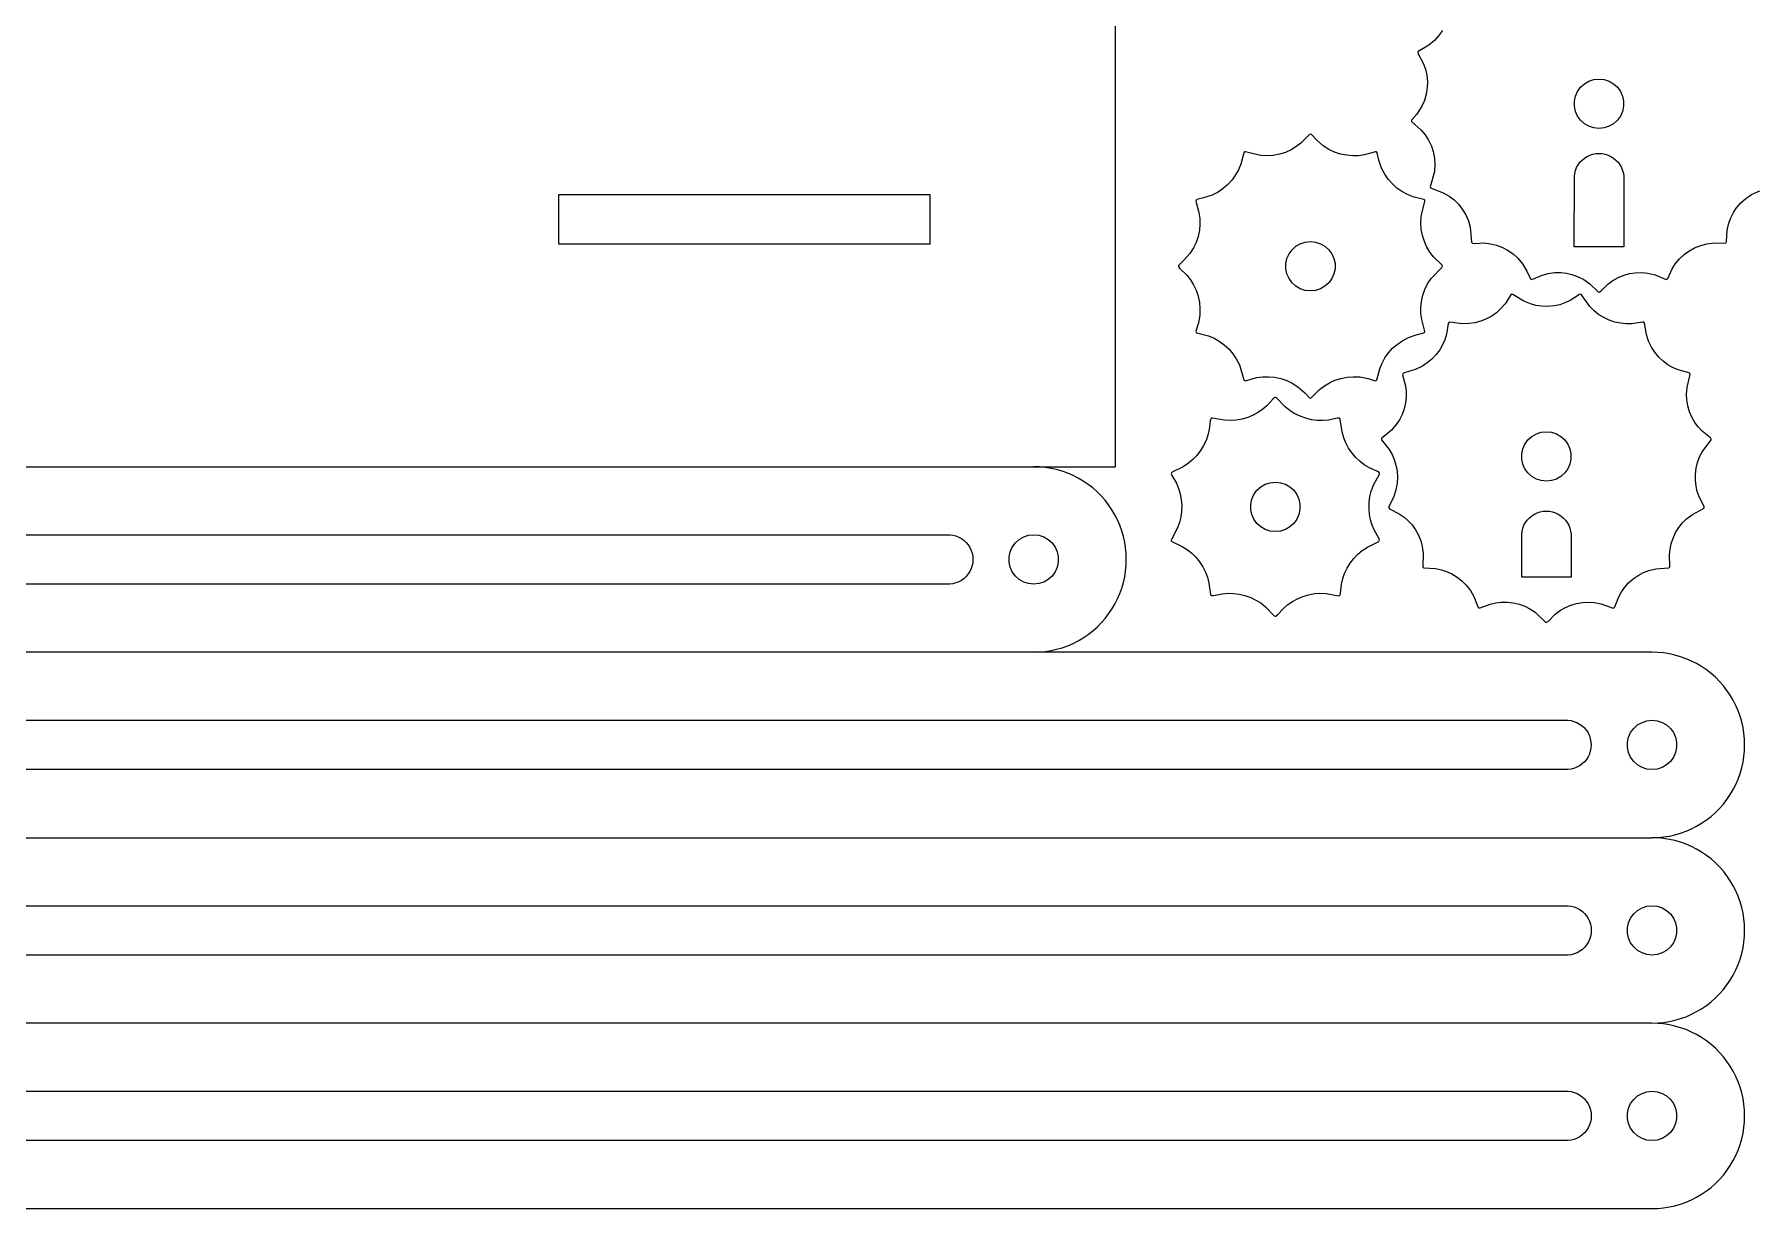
# Model space of a CAD drawing. Header units: centimetres. Extents: x 1 to 101, y 0 to 92.
# Drawn here: x 23.02 to 50.8, y 0.21 to 19.2 of the extents above; entities that cross this region are included whole.
import ezdxf

# ---------------------------------------------------------------- set-up
doc = ezdxf.new("R2010")
doc.units = ezdxf.units.CM
doc.layers.get('0').update_dxf_attribs({"lineweight": 25, "true_color": 0xffffff})
doc.layers.add('OpenJsCad', color=7, linetype='Continuous', lineweight=5, true_color=0xffffff)

msp = doc.modelspace()

# ---------------------------------------------------------------- linework, layer by layer
for p, q in [((40.508, 12.211), (40.508, 42.211)), ((45.735, 19.177), (45.667, 19.102)), ((45.797, 19.265), (45.735, 19.177)), ((45.406, 18.928), (45.398, 18.913)), ((45.398, 18.913), (45.402, 18.89)), ((45.402, 18.89), (45.487, 18.735)), ((45.575, 19.026), (45.406, 18.928)), ((45.667, 19.102), (45.575, 19.026)), ((45.487, 18.735), (45.522, 18.639)), ((45.522, 18.639), (45.543, 18.542)), ((45.55, 18.345), (45.533, 18.237)), ((45.543, 18.542), (45.553, 18.436)), ((45.553, 18.436), (45.55, 18.345)), ((45.504, 18.135), (45.457, 18.031)), ((45.533, 18.237), (45.504, 18.135)), ((45.297, 17.812), (45.296, 17.795)), ((45.296, 17.795), (45.451, 17.656)), ((45.298, 17.815), (45.297, 17.812)), ((45.376, 17.909), (45.298, 17.815)), ((45.457, 18.031), (45.376, 17.909)), ((43.649, 17.584), (43.508, 17.444)), ((43.663, 17.587), (43.649, 17.584)), ((43.678, 17.581), (43.663, 17.587)), ((43.764, 17.49), (43.678, 17.581)), ((45.451, 17.656), (45.518, 17.576)), ((45.518, 17.576), (45.572, 17.491)), ((42.583, 17.289), (42.535, 17.105)), ((42.594, 17.301), (42.583, 17.289)), ((42.609, 17.305), (42.594, 17.301)), ((42.855, 17.244), (42.609, 17.305)), ((42.963, 17.239), (42.855, 17.244)), ((43.061, 17.245), (42.963, 17.239)), ((43.16, 17.264), (43.061, 17.245)), ((43.258, 17.295), (43.16, 17.264)), ((43.348, 17.335), (43.258, 17.295)), ((43.428, 17.383), (43.348, 17.335)), ((43.508, 17.444), (43.428, 17.383)), ((43.869, 17.4), (43.764, 17.49)), ((43.961, 17.342), (43.869, 17.4)), ((44.051, 17.3), (43.961, 17.342)), ((44.147, 17.268), (44.051, 17.3)), ((44.247, 17.247), (44.147, 17.268)), ((44.345, 17.239), (44.247, 17.247)), ((44.437, 17.241), (44.345, 17.239)), ((44.535, 17.256), (44.437, 17.241)), ((44.714, 17.305), (44.535, 17.256)), ((44.729, 17.301), (44.714, 17.305)), ((44.739, 17.288), (44.729, 17.301)), ((44.768, 17.169), (44.739, 17.288)), ((45.572, 17.491), (45.618, 17.394)), ((45.618, 17.394), (45.647, 17.308)), ((45.647, 17.308), (45.668, 17.201)), ((48.094, 17.202), (48.136, 17.229)), ((48.136, 17.229), (48.182, 17.25)), ((48.182, 17.25), (48.229, 17.266)), ((48.229, 17.266), (48.279, 17.275)), ((48.279, 17.275), (48.329, 17.279)), ((48.329, 17.279), (48.379, 17.275)), ((48.379, 17.275), (48.428, 17.266)), ((48.428, 17.266), (48.476, 17.25)), ((48.476, 17.25), (48.522, 17.229)), ((48.522, 17.229), (48.564, 17.202)), ((42.497, 17.012), (42.452, 16.931)), ((42.535, 17.105), (42.497, 17.012)), ((44.812, 17.04), (44.768, 17.169)), ((44.863, 16.943), (44.812, 17.04)), ((44.919, 16.862), (44.863, 16.943)), ((45.668, 16.984), (45.599, 16.735)), ((45.668, 17.201), (45.675, 17.096)), ((45.675, 17.096), (45.668, 16.984)), ((47.93, 16.904), (47.936, 16.954)), ((47.936, 16.954), (47.948, 17.002)), ((47.948, 17.002), (47.967, 17.049)), ((47.967, 17.049), (47.991, 17.093)), ((47.991, 17.093), (48.021, 17.134)), ((48.021, 17.134), (48.055, 17.17)), ((48.055, 17.17), (48.094, 17.202)), ((48.564, 17.202), (48.603, 17.17)), ((48.603, 17.17), (48.637, 17.134)), ((48.637, 17.134), (48.667, 17.093)), ((48.667, 17.093), (48.691, 17.049)), ((48.691, 17.049), (48.709, 17.002)), ((48.709, 17.002), (48.722, 16.954)), ((48.722, 16.954), (48.728, 16.904)), ((42.249, 16.708), (42.168, 16.653)), ((42.326, 16.775), (42.249, 16.708)), ((42.394, 16.851), (42.326, 16.775)), ((42.452, 16.931), (42.394, 16.851)), ((44.986, 16.786), (44.919, 16.862)), ((45.061, 16.717), (44.986, 16.786)), ((45.142, 16.66), (45.061, 16.717)), ((45.599, 16.735), (45.604, 16.719)), ((45.604, 16.719), (45.81, 16.64)), ((47.928, 15.765), (47.93, 16.904)), ((48.728, 16.904), (48.728, 15.765)), ((50.797, 16.613), (50.931, 16.674)), ((31.508, 16.611), (37.508, 16.611)), ((31.508, 15.811), (31.508, 16.611)), ((37.508, 16.611), (37.508, 15.811)), ((41.813, 16.521), (41.809, 16.506)), ((41.809, 16.506), (41.859, 16.324)), ((41.825, 16.531), (41.813, 16.521)), ((41.931, 16.557), (41.825, 16.531)), ((42.071, 16.603), (41.931, 16.557)), ((42.168, 16.653), (42.071, 16.603)), ((45.223, 16.616), (45.142, 16.66)), ((45.315, 16.578), (45.223, 16.616)), ((45.498, 16.53), (45.315, 16.578)), ((45.452, 16.256), (45.512, 16.504)), ((45.509, 16.52), (45.498, 16.53)), ((45.512, 16.504), (45.509, 16.52)), ((45.81, 16.64), (45.903, 16.587)), ((45.903, 16.587), (45.984, 16.525)), ((45.984, 16.525), (46.06, 16.45)), ((46.06, 16.45), (46.117, 16.378)), ((50.502, 16.32), (50.553, 16.396)), ((50.553, 16.396), (50.624, 16.479)), ((50.624, 16.479), (50.702, 16.549)), ((50.702, 16.549), (50.797, 16.613)), ((41.859, 16.324), (41.873, 16.226)), ((41.875, 16.134), (41.866, 16.035)), ((41.873, 16.226), (41.875, 16.134)), ((45.447, 16.148), (45.452, 16.256)), ((45.454, 16.05), (45.447, 16.148)), ((46.117, 16.378), (46.173, 16.285)), ((46.173, 16.285), (46.216, 16.19)), ((46.216, 16.19), (46.247, 16.084)), ((50.401, 16.031), (50.422, 16.131)), ((50.422, 16.131), (50.455, 16.225)), ((50.455, 16.225), (50.502, 16.32)), ((41.813, 15.839), (41.771, 15.75)), ((41.845, 15.936), (41.813, 15.839)), ((41.866, 16.035), (41.845, 15.936)), ((45.473, 15.95), (45.454, 16.05)), ((45.504, 15.853), (45.473, 15.95)), ((45.545, 15.763), (45.504, 15.853)), ((46.247, 16.084), (46.269, 15.84)), ((46.269, 15.84), (46.28, 15.827)), ((50.368, 15.824), (50.383, 15.832)), ((50.383, 15.832), (50.391, 15.854)), ((50.391, 15.854), (50.401, 16.031)), ((37.508, 15.811), (31.508, 15.811)), ((41.622, 15.555), (41.533, 15.47)), ((41.712, 15.658), (41.622, 15.555)), ((41.771, 15.75), (41.712, 15.658)), ((45.593, 15.683), (45.545, 15.763)), ((45.653, 15.604), (45.593, 15.683)), ((45.79, 15.469), (45.653, 15.604)), ((46.28, 15.827), (46.322, 15.823)), ((46.322, 15.823), (46.472, 15.829)), ((46.472, 15.829), (46.574, 15.818)), ((46.574, 15.818), (46.669, 15.795)), ((46.669, 15.795), (46.768, 15.757)), ((46.768, 15.757), (46.849, 15.715)), ((46.849, 15.715), (46.939, 15.652)), ((46.939, 15.652), (47.017, 15.581)), ((47.017, 15.581), (47.091, 15.493)), ((48.728, 15.765), (47.928, 15.765)), ((49.568, 15.495), (49.63, 15.571)), ((49.63, 15.571), (49.707, 15.643)), ((49.707, 15.643), (49.78, 15.697)), ((49.78, 15.697), (49.875, 15.751)), ((49.875, 15.751), (49.974, 15.791)), ((49.974, 15.791), (50.071, 15.816)), ((50.071, 15.816), (50.2, 15.83)), ((50.2, 15.83), (50.368, 15.824)), ((41.529, 15.462), (41.527, 15.447)), ((41.527, 15.447), (41.544, 15.423)), ((41.533, 15.47), (41.529, 15.462)), ((41.544, 15.423), (41.662, 15.31)), ((41.662, 15.31), (41.723, 15.233)), ((45.616, 15.257), (45.791, 15.439)), ((45.795, 15.454), (45.79, 15.469)), ((45.791, 15.439), (45.795, 15.454)), ((47.091, 15.493), (47.161, 15.375)), ((47.161, 15.375), (47.218, 15.248)), ((47.267, 15.248), (47.41, 15.31)), ((47.41, 15.31), (47.508, 15.337)), ((47.508, 15.337), (47.606, 15.35)), ((47.606, 15.35), (47.711, 15.351)), ((47.711, 15.351), (47.802, 15.34)), ((47.802, 15.34), (47.891, 15.32)), ((47.891, 15.32), (47.992, 15.284)), ((47.992, 15.284), (48.081, 15.238)), ((48.637, 15.271), (48.735, 15.311)), ((48.735, 15.311), (48.822, 15.334)), ((48.822, 15.334), (48.913, 15.348)), ((48.913, 15.348), (49.02, 15.352)), ((49.02, 15.352), (49.12, 15.342)), ((49.12, 15.342), (49.236, 15.314)), ((49.236, 15.314), (49.415, 15.24)), ((49.449, 15.265), (49.514, 15.41)), ((49.514, 15.41), (49.568, 15.495)), ((41.723, 15.233), (41.771, 15.154)), ((41.771, 15.154), (41.813, 15.065)), ((41.813, 15.065), (41.846, 14.969)), ((45.48, 14.983), (45.514, 15.079)), ((45.514, 15.079), (45.557, 15.166)), ((45.557, 15.166), (45.616, 15.257)), ((46.92, 14.999), (46.904, 14.989)), ((46.935, 14.998), (46.92, 14.999)), ((47.112, 14.888), (46.935, 14.998)), ((47.218, 15.248), (47.232, 15.24)), ((47.232, 15.24), (47.267, 15.248)), ((48.033, 15), (48.013, 14.995)), ((48.046, 14.993), (48.033, 15)), ((48.081, 15.238), (48.178, 15.17)), ((48.178, 15.17), (48.316, 15.039)), ((48.316, 15.039), (48.332, 15.035)), ((48.332, 15.035), (48.357, 15.05)), ((48.357, 15.05), (48.47, 15.163)), ((48.47, 15.163), (48.551, 15.223)), ((48.551, 15.223), (48.637, 15.271)), ((49.415, 15.24), (49.432, 15.242)), ((49.432, 15.242), (49.449, 15.265)), ((41.846, 14.969), (41.866, 14.869)), ((41.866, 14.869), (41.875, 14.771)), ((41.875, 14.771), (41.871, 14.661)), ((45.447, 14.785), (45.458, 14.883)), ((45.448, 14.691), (45.447, 14.785)), ((45.458, 14.883), (45.48, 14.983)), ((46.738, 14.762), (46.671, 14.702)), ((46.81, 14.845), (46.738, 14.762)), ((46.904, 14.989), (46.81, 14.845)), ((47.219, 14.844), (47.112, 14.888)), ((47.308, 14.82), (47.219, 14.844)), ((47.404, 14.806), (47.308, 14.82)), ((47.503, 14.803), (47.404, 14.806)), ((47.601, 14.812), (47.503, 14.803)), ((47.693, 14.831), (47.601, 14.812)), ((47.778, 14.859), (47.693, 14.831)), ((47.863, 14.899), (47.778, 14.859)), ((48.013, 14.995), (47.863, 14.899)), ((48.179, 14.803), (48.046, 14.993)), ((48.25, 14.731), (48.179, 14.803)), ((48.322, 14.674), (48.25, 14.731)), ((41.849, 14.538), (41.81, 14.405)), ((41.871, 14.661), (41.849, 14.538)), ((45.461, 14.591), (45.448, 14.691)), ((45.512, 14.399), (45.461, 14.591)), ((45.89, 14.528), (45.862, 14.355)), ((45.901, 14.545), (45.89, 14.528)), ((45.914, 14.55), (45.901, 14.545)), ((46.117, 14.522), (45.914, 14.55)), ((46.231, 14.525), (46.117, 14.522)), ((46.322, 14.538), (46.231, 14.525)), ((46.415, 14.563), (46.322, 14.538)), ((46.507, 14.6), (46.415, 14.563)), ((46.594, 14.647), (46.507, 14.6)), ((46.671, 14.702), (46.594, 14.647)), ((48.405, 14.622), (48.322, 14.674)), ((48.494, 14.58), (48.405, 14.622)), ((48.587, 14.549), (48.494, 14.58)), ((48.68, 14.53), (48.587, 14.549)), ((48.767, 14.522), (48.68, 14.53)), ((48.861, 14.524), (48.767, 14.522)), ((49.034, 14.551), (48.861, 14.524)), ((49.053, 14.546), (49.034, 14.551)), ((49.062, 14.534), (49.053, 14.546)), ((49.095, 14.347), (49.062, 14.534)), ((41.81, 14.405), (41.811, 14.388)), ((41.811, 14.388), (41.821, 14.377)), ((41.821, 14.377), (42.012, 14.326)), ((42.012, 14.326), (42.105, 14.288)), ((42.105, 14.288), (42.186, 14.242)), ((42.186, 14.242), (42.266, 14.184)), ((42.266, 14.184), (42.341, 14.115)), ((44.991, 14.126), (45.067, 14.193)), ((45.067, 14.193), (45.148, 14.249)), ((45.148, 14.249), (45.245, 14.3)), ((45.245, 14.3), (45.374, 14.345)), ((45.374, 14.345), (45.495, 14.374)), ((45.495, 14.374), (45.508, 14.384)), ((45.508, 14.384), (45.512, 14.399)), ((45.8, 14.184), (45.753, 14.102)), ((45.835, 14.265), (45.8, 14.184)), ((45.862, 14.355), (45.835, 14.265)), ((49.129, 14.24), (49.095, 14.347)), ((49.177, 14.142), (49.129, 14.24)), ((42.341, 14.115), (42.408, 14.038)), ((42.408, 14.038), (42.463, 13.957)), ((42.463, 13.957), (42.512, 13.861)), ((44.785, 13.796), (44.822, 13.888)), ((44.822, 13.888), (44.866, 13.969)), ((44.866, 13.969), (44.923, 14.05)), ((44.923, 14.05), (44.991, 14.126)), ((45.552, 13.889), (45.475, 13.838)), ((45.627, 13.951), (45.552, 13.889)), ((45.695, 14.023), (45.627, 13.951)), ((45.753, 14.102), (45.695, 14.023)), ((49.23, 14.061), (49.177, 14.142)), ((49.294, 13.985), (49.23, 14.061)), ((49.366, 13.918), (49.294, 13.985)), ((49.442, 13.861), (49.366, 13.918)), ((42.512, 13.861), (42.583, 13.616)), ((42.583, 13.616), (42.594, 13.605)), ((42.609, 13.602), (42.792, 13.652)), ((42.792, 13.652), (42.891, 13.665)), ((42.891, 13.665), (42.984, 13.667)), ((42.984, 13.667), (43.082, 13.658)), ((43.082, 13.658), (43.182, 13.636)), ((43.182, 13.636), (43.278, 13.603)), ((44.058, 13.609), (44.154, 13.64)), ((44.154, 13.64), (44.254, 13.66)), ((44.254, 13.66), (44.352, 13.667)), ((44.352, 13.667), (44.461, 13.662)), ((44.461, 13.662), (44.594, 13.636)), ((44.594, 13.636), (44.711, 13.602)), ((44.727, 13.604), (44.738, 13.615)), ((44.738, 13.615), (44.785, 13.796)), ((45.154, 13.715), (45.153, 13.695)), ((45.153, 13.695), (45.198, 13.521)), ((45.164, 13.726), (45.154, 13.715)), ((45.37, 13.787), (45.164, 13.726)), ((45.475, 13.838), (45.37, 13.787)), ((49.519, 13.816), (49.442, 13.861)), ((49.606, 13.779), (49.519, 13.816)), ((49.789, 13.727), (49.606, 13.779)), ((49.753, 13.499), (49.803, 13.702)), ((49.8, 13.717), (49.789, 13.727)), ((49.803, 13.702), (49.8, 13.717)), ((42.594, 13.605), (42.609, 13.602)), ((43.278, 13.603), (43.367, 13.561)), ((43.367, 13.561), (43.458, 13.502)), ((43.458, 13.502), (43.569, 13.404)), ((43.569, 13.404), (43.645, 13.324)), ((43.676, 13.324), (43.809, 13.459)), ((43.809, 13.459), (43.888, 13.52)), ((43.888, 13.52), (43.968, 13.568)), ((43.968, 13.568), (44.058, 13.609)), ((44.711, 13.602), (44.727, 13.604)), ((45.198, 13.521), (45.209, 13.427)), ((45.21, 13.338), (45.199, 13.244)), ((45.209, 13.427), (45.21, 13.338)), ((49.744, 13.383), (49.753, 13.499)), ((49.749, 13.291), (49.744, 13.383)), ((42.82, 13.091), (42.738, 13.046)), ((42.891, 13.14), (42.82, 13.091)), ((42.964, 13.202), (42.891, 13.14)), ((43.061, 13.309), (42.964, 13.202)), ((43.086, 13.329), (43.061, 13.309)), ((43.099, 13.33), (43.086, 13.329)), ((43.112, 13.323), (43.099, 13.33)), ((43.252, 13.178), (43.112, 13.323)), ((43.332, 13.115), (43.252, 13.178)), ((43.408, 13.067), (43.332, 13.115)), ((43.494, 13.026), (43.408, 13.067)), ((43.645, 13.324), (43.661, 13.319)), ((43.661, 13.319), (43.676, 13.324)), ((45.144, 13.055), (45.1, 12.969)), ((45.177, 13.148), (45.144, 13.055)), ((45.199, 13.244), (45.177, 13.148)), ((49.766, 13.195), (49.749, 13.291)), ((49.794, 13.1), (49.766, 13.195)), ((49.832, 13.01), (49.794, 13.1)), ((42.024, 12.812), (42.002, 12.719)), ((42.04, 12.955), (42.024, 12.812)), ((42.048, 12.986), (42.04, 12.955)), ((42.058, 12.995), (42.048, 12.986)), ((42.073, 12.997), (42.058, 12.995)), ((42.271, 12.962), (42.073, 12.997)), ((42.373, 12.958), (42.271, 12.962)), ((42.463, 12.964), (42.373, 12.958)), ((42.556, 12.981), (42.463, 12.964)), ((42.649, 13.009), (42.556, 12.981)), ((42.738, 13.046), (42.649, 13.009)), ((43.585, 12.994), (43.494, 13.026)), ((43.679, 12.971), (43.585, 12.994)), ((43.771, 12.96), (43.679, 12.971)), ((43.858, 12.958), (43.771, 12.96)), ((43.953, 12.966), (43.858, 12.958)), ((44.094, 12.994), (43.953, 12.966)), ((44.126, 12.996), (44.094, 12.994)), ((44.138, 12.99), (44.126, 12.996)), ((44.144, 12.976), (44.138, 12.99)), ((44.172, 12.776), (44.144, 12.976)), ((44.2, 12.679), (44.172, 12.776)), ((44.975, 12.804), (44.817, 12.67)), ((45.05, 12.892), (44.975, 12.804)), ((45.1, 12.969), (45.05, 12.892)), ((49.88, 12.928), (49.832, 13.01)), ((49.932, 12.857), (49.88, 12.928)), ((49.996, 12.788), (49.932, 12.857)), ((50.134, 12.676), (49.996, 12.788)), ((41.934, 12.553), (41.883, 12.471)), ((41.973, 12.637), (41.934, 12.553)), ((42.002, 12.719), (41.973, 12.637)), ((44.234, 12.595), (44.2, 12.679)), ((44.279, 12.512), (44.234, 12.595)), ((44.334, 12.431), (44.279, 12.512)), ((44.817, 12.67), (44.811, 12.66)), ((44.811, 12.66), (44.812, 12.646)), ((44.812, 12.646), (44.933, 12.491)), ((50.002, 12.458), (50.142, 12.644)), ((50.144, 12.658), (50.134, 12.676)), ((50.142, 12.644), (50.144, 12.658)), ((41.69, 12.267), (41.605, 12.21)), ((41.758, 12.325), (41.69, 12.267)), ((41.824, 12.394), (41.758, 12.325)), ((41.883, 12.471), (41.824, 12.394)), ((44.397, 12.358), (44.334, 12.431)), ((44.464, 12.295), (44.397, 12.358)), ((44.533, 12.242), (44.464, 12.295)), ((44.615, 12.193), (44.533, 12.242)), ((44.933, 12.491), (44.981, 12.408)), ((44.981, 12.408), (45.017, 12.327)), ((45.017, 12.327), (45.045, 12.236)), ((45.045, 12.236), (45.063, 12.139)), ((49.9, 12.187), (49.923, 12.281)), ((49.923, 12.281), (49.955, 12.368)), ((49.955, 12.368), (50.002, 12.458)), ((0.508, 12.211), (40.508, 12.211)), ((39.279, 12.208), (39.184, 12.211)), ((39.372, 12.199), (39.279, 12.208)), ((39.466, 12.184), (39.372, 12.199)), ((39.557, 12.164), (39.466, 12.184)), ((39.648, 12.138), (39.557, 12.164)), ((39.737, 12.106), (39.648, 12.138)), ((39.823, 12.068), (39.737, 12.106)), ((39.907, 12.026), (39.823, 12.068)), ((39.988, 11.978), (39.907, 12.026)), ((40.066, 11.925), (39.988, 11.978)), ((41.413, 12.112), (41.41, 12.099)), ((41.41, 12.099), (41.422, 12.069)), ((41.424, 12.122), (41.413, 12.112)), ((41.422, 12.069), (41.493, 11.944)), ((41.605, 12.21), (41.424, 12.122)), ((41.493, 11.944), (41.53, 11.856)), ((44.746, 12.133), (44.615, 12.193)), ((44.681, 11.911), (44.776, 12.089)), ((44.773, 12.115), (44.746, 12.133)), ((44.778, 12.103), (44.773, 12.115)), ((44.776, 12.089), (44.778, 12.103)), ((45.064, 11.944), (45.045, 11.837)), ((45.063, 12.139), (45.069, 12.04)), ((45.069, 12.04), (45.064, 11.944)), ((49.887, 11.991), (49.888, 12.089)), ((49.898, 11.897), (49.887, 11.991)), ((49.888, 12.089), (49.9, 12.187)), ((40.141, 11.867), (40.066, 11.925)), ((40.211, 11.805), (40.141, 11.867)), ((40.278, 11.738), (40.211, 11.805)), ((40.34, 11.667), (40.278, 11.738)), ((40.398, 11.593), (40.34, 11.667)), ((41.53, 11.856), (41.555, 11.773)), ((41.555, 11.773), (41.572, 11.681)), ((41.572, 11.681), (41.58, 11.585)), ((44.611, 11.634), (44.624, 11.728)), ((44.624, 11.728), (44.646, 11.815)), ((44.646, 11.815), (44.681, 11.911)), ((45.01, 11.73), (44.927, 11.561)), ((45.045, 11.837), (45.01, 11.73)), ((49.917, 11.811), (49.898, 11.897)), ((49.948, 11.723), (49.917, 11.811)), ((50.027, 11.568), (49.948, 11.723)), ((40.451, 11.515), (40.398, 11.593)), ((40.499, 11.434), (40.451, 11.515)), ((40.542, 11.35), (40.499, 11.434)), ((41.564, 11.394), (41.543, 11.306)), ((41.577, 11.488), (41.564, 11.394)), ((41.58, 11.585), (41.577, 11.488)), ((44.609, 11.537), (44.611, 11.634)), ((44.616, 11.44), (44.609, 11.537)), ((44.634, 11.349), (44.616, 11.44)), ((44.927, 11.561), (44.928, 11.547)), ((44.928, 11.547), (44.941, 11.532)), ((44.941, 11.532), (45.098, 11.451)), ((45.098, 11.451), (45.175, 11.397)), ((45.175, 11.397), (45.241, 11.338)), ((47.203, 11.384), (47.242, 11.416)), ((47.242, 11.416), (47.284, 11.443)), ((47.284, 11.443), (47.33, 11.465)), ((47.33, 11.465), (47.378, 11.48)), ((47.378, 11.48), (47.427, 11.49)), ((47.427, 11.49), (47.477, 11.493)), ((47.477, 11.493), (47.527, 11.49)), ((47.527, 11.49), (47.577, 11.48)), ((47.577, 11.48), (47.624, 11.465)), ((47.624, 11.465), (47.67, 11.443)), ((47.67, 11.443), (47.712, 11.416)), ((47.712, 11.416), (47.751, 11.384)), ((49.746, 11.369), (49.838, 11.439)), ((49.838, 11.439), (50.019, 11.536)), ((50.019, 11.536), (50.028, 11.548)), ((50.028, 11.548), (50.027, 11.568)), ((2.159, 11.11), (37.829, 11.11)), ((37.829, 11.11), (37.879, 11.104)), ((40.579, 11.263), (40.542, 11.35)), ((40.611, 11.175), (40.579, 11.263)), ((40.637, 11.084), (40.611, 11.175)), ((41.508, 11.211), (41.413, 11.033)), ((41.543, 11.306), (41.508, 11.211)), ((44.659, 11.266), (44.634, 11.349)), ((44.696, 11.178), (44.659, 11.266)), ((44.767, 11.053), (44.696, 11.178)), ((45.241, 11.338), (45.305, 11.268)), ((45.305, 11.268), (45.362, 11.188)), ((45.362, 11.188), (45.409, 11.101)), ((47.078, 11.118), (47.084, 11.168)), ((47.078, 10.426), (47.078, 11.118)), ((47.084, 11.168), (47.097, 11.216)), ((47.097, 11.216), (47.115, 11.263)), ((47.115, 11.263), (47.139, 11.307)), ((47.139, 11.307), (47.169, 11.348)), ((47.169, 11.348), (47.203, 11.384)), ((47.751, 11.384), (47.785, 11.348)), ((47.785, 11.348), (47.815, 11.307)), ((47.815, 11.307), (47.839, 11.263)), ((47.839, 11.263), (47.857, 11.216)), ((47.857, 11.216), (47.87, 11.168)), ((47.87, 11.168), (47.876, 11.118)), ((47.876, 11.118), (47.878, 10.426)), ((49.526, 11.055), (49.568, 11.144)), ((49.568, 11.144), (49.62, 11.228)), ((49.62, 11.228), (49.681, 11.304)), ((49.681, 11.304), (49.746, 11.369)), ((37.879, 11.104), (37.927, 11.091)), ((37.927, 11.091), (37.974, 11.073)), ((37.974, 11.073), (38.018, 11.049)), ((38.018, 11.049), (38.059, 11.019)), ((38.059, 11.019), (38.095, 10.985)), ((38.095, 10.985), (38.127, 10.946)), ((38.127, 10.946), (38.154, 10.904)), ((38.154, 10.904), (38.175, 10.858)), ((38.175, 10.858), (38.191, 10.811)), ((40.658, 10.992), (40.637, 11.084)), ((40.673, 10.899), (40.658, 10.992)), ((40.681, 10.805), (40.673, 10.899)), ((41.413, 11.033), (41.411, 11.028)), ((41.411, 11.028), (41.411, 11.014)), ((41.411, 11.014), (41.419, 11.003)), ((41.419, 11.003), (41.589, 10.921)), ((41.589, 10.921), (41.672, 10.868)), ((41.672, 10.868), (41.741, 10.812)), ((44.43, 10.797), (44.499, 10.855)), ((44.499, 10.855), (44.583, 10.912)), ((44.583, 10.912), (44.765, 10.999)), ((44.765, 10.999), (44.775, 11.01)), ((44.778, 11.023), (44.767, 11.053)), ((44.775, 11.01), (44.778, 11.023)), ((45.409, 11.101), (45.445, 11.011)), ((45.445, 11.011), (45.469, 10.922)), ((45.469, 10.922), (45.485, 10.807)), ((49.469, 10.784), (49.478, 10.878)), ((49.478, 10.878), (49.496, 10.965)), ((49.496, 10.965), (49.526, 11.055)), ((38.175, 10.564), (38.154, 10.518)), ((38.191, 10.612), (38.175, 10.564)), ((38.191, 10.811), (38.2, 10.761)), ((38.2, 10.661), (38.191, 10.612)), ((38.2, 10.761), (38.204, 10.711)), ((38.204, 10.711), (38.2, 10.661)), ((40.673, 10.523), (40.681, 10.617)), ((40.684, 10.711), (40.681, 10.805)), ((40.681, 10.617), (40.684, 10.711)), ((41.741, 10.812), (41.808, 10.746)), ((41.808, 10.746), (41.869, 10.671)), ((41.869, 10.671), (41.922, 10.59)), ((41.922, 10.59), (41.964, 10.506)), ((44.215, 10.485), (44.255, 10.569)), ((44.255, 10.569), (44.305, 10.651)), ((44.305, 10.651), (44.364, 10.728)), ((44.364, 10.728), (44.43, 10.797)), ((45.485, 10.807), (45.478, 10.597)), ((45.478, 10.597), (45.484, 10.583)), ((45.484, 10.583), (45.497, 10.575)), ((45.497, 10.575), (45.685, 10.562)), ((45.685, 10.562), (45.779, 10.544)), ((49.134, 10.531), (49.247, 10.559)), ((49.247, 10.559), (49.456, 10.574)), ((49.456, 10.574), (49.47, 10.581)), ((49.476, 10.595), (49.469, 10.784)), ((49.47, 10.581), (49.476, 10.595)), ((37.829, 10.312), (2.159, 10.312)), ((37.879, 10.318), (37.829, 10.312)), ((37.927, 10.331), (37.879, 10.318)), ((37.974, 10.349), (37.927, 10.331)), ((38.018, 10.373), (37.974, 10.349)), ((38.059, 10.403), (38.018, 10.373)), ((38.095, 10.437), (38.059, 10.403)), ((38.127, 10.476), (38.095, 10.437)), ((38.154, 10.518), (38.127, 10.476)), ((40.611, 10.248), (40.637, 10.338)), ((40.637, 10.338), (40.658, 10.43)), ((40.658, 10.43), (40.673, 10.523)), ((41.964, 10.506), (41.996, 10.423)), ((41.996, 10.423), (42.02, 10.327)), ((42.02, 10.327), (42.044, 10.146)), ((44.149, 10.167), (44.165, 10.31)), ((44.165, 10.31), (44.187, 10.403)), ((44.187, 10.403), (44.215, 10.485)), ((45.779, 10.544), (45.863, 10.516)), ((45.863, 10.516), (45.95, 10.477)), ((45.95, 10.477), (46.034, 10.426)), ((46.034, 10.426), (46.112, 10.365)), ((46.112, 10.365), (46.181, 10.297)), ((46.181, 10.297), (46.248, 10.211)), ((47.878, 10.426), (47.078, 10.426)), ((48.744, 10.261), (48.807, 10.331)), ((48.807, 10.331), (48.881, 10.396)), ((48.881, 10.396), (48.962, 10.452)), ((48.962, 10.452), (49.048, 10.498)), ((49.048, 10.498), (49.134, 10.531)), ((40.499, 9.988), (40.542, 10.072)), ((40.542, 10.072), (40.579, 10.159)), ((40.579, 10.159), (40.611, 10.248)), ((42.044, 10.146), (42.051, 10.132)), ((42.051, 10.132), (42.062, 10.126)), ((42.062, 10.126), (42.094, 10.127)), ((42.094, 10.127), (42.235, 10.156)), ((42.235, 10.156), (42.33, 10.164)), ((42.33, 10.164), (42.417, 10.162)), ((42.417, 10.162), (42.509, 10.15)), ((42.509, 10.15), (42.603, 10.128)), ((42.603, 10.128), (42.695, 10.096)), ((42.695, 10.096), (42.78, 10.054)), ((42.78, 10.054), (42.857, 10.007)), ((42.857, 10.007), (42.937, 9.944)), ((43.297, 9.982), (43.369, 10.031)), ((43.369, 10.031), (43.45, 10.076)), ((43.45, 10.076), (43.539, 10.113)), ((43.539, 10.113), (43.632, 10.141)), ((43.632, 10.141), (43.726, 10.158)), ((43.726, 10.158), (43.816, 10.164)), ((43.816, 10.164), (43.917, 10.16)), ((43.917, 10.16), (44.116, 10.125)), ((44.116, 10.125), (44.131, 10.127)), ((44.131, 10.127), (44.14, 10.136)), ((44.14, 10.136), (44.149, 10.167)), ((46.248, 10.211), (46.305, 10.114)), ((46.305, 10.114), (46.376, 9.936)), ((46.569, 9.988), (46.66, 10.009)), ((46.66, 10.009), (46.748, 10.02)), ((46.748, 10.02), (46.842, 10.02)), ((46.842, 10.02), (46.939, 10.01)), ((46.939, 10.01), (47.036, 9.987)), ((47.872, 9.972), (47.966, 10)), ((47.966, 10), (48.064, 10.016)), ((48.064, 10.016), (48.16, 10.021)), ((48.16, 10.021), (48.251, 10.016)), ((48.251, 10.016), (48.364, 9.994)), ((48.583, 9.942), (48.647, 10.107)), ((48.647, 10.107), (48.692, 10.189)), ((48.692, 10.189), (48.744, 10.261)), ((40.278, 9.684), (40.34, 9.755)), ((40.34, 9.755), (40.398, 9.829)), ((40.398, 9.829), (40.451, 9.907)), ((40.451, 9.907), (40.499, 9.988)), ((42.937, 9.944), (43.076, 9.799)), ((43.076, 9.799), (43.09, 9.792)), ((43.09, 9.792), (43.103, 9.793)), ((43.103, 9.793), (43.128, 9.813)), ((43.128, 9.813), (43.225, 9.919)), ((43.225, 9.919), (43.297, 9.982)), ((46.376, 9.936), (46.387, 9.926)), ((46.387, 9.926), (46.407, 9.926)), ((46.407, 9.926), (46.569, 9.988)), ((47.036, 9.987), (47.127, 9.954)), ((47.127, 9.954), (47.21, 9.913)), ((47.21, 9.913), (47.295, 9.858)), ((47.295, 9.858), (47.465, 9.698)), ((47.504, 9.709), (47.618, 9.824)), ((47.618, 9.824), (47.707, 9.89)), ((47.707, 9.89), (47.784, 9.934)), ((47.784, 9.934), (47.872, 9.972)), ((48.364, 9.994), (48.555, 9.925)), ((48.555, 9.925), (48.569, 9.927)), ((48.569, 9.927), (48.583, 9.942)), ((39.907, 9.397), (39.988, 9.445)), ((39.988, 9.445), (40.066, 9.498)), ((40.066, 9.498), (40.141, 9.555)), ((40.141, 9.555), (40.211, 9.618)), ((40.211, 9.618), (40.278, 9.684)), ((47.465, 9.698), (47.481, 9.695)), ((47.481, 9.695), (47.504, 9.709)), ((49.184, 9.211), (2.184, 9.211)), ((39.184, 9.211), (39.279, 9.214)), ((39.279, 9.214), (39.372, 9.223)), ((39.372, 9.223), (39.466, 9.238)), ((39.466, 9.238), (39.557, 9.258)), ((39.557, 9.258), (39.648, 9.284)), ((39.648, 9.284), (39.737, 9.316)), ((39.737, 9.316), (39.823, 9.354)), ((39.823, 9.354), (39.907, 9.397)), ((49.279, 9.208), (49.184, 9.211)), ((49.372, 9.199), (49.279, 9.208)), ((49.466, 9.184), (49.372, 9.199)), ((49.557, 9.164), (49.466, 9.184)), ((49.648, 9.138), (49.557, 9.164)), ((49.737, 9.106), (49.648, 9.138)), ((49.823, 9.068), (49.737, 9.106)), ((49.907, 9.026), (49.823, 9.068)), ((49.988, 8.978), (49.907, 9.026)), ((50.066, 8.925), (49.988, 8.978)), ((50.141, 8.867), (50.066, 8.925)), ((50.211, 8.805), (50.141, 8.867)), ((50.278, 8.738), (50.211, 8.805)), ((50.34, 8.667), (50.278, 8.738)), ((50.398, 8.593), (50.34, 8.667)), ((50.451, 8.515), (50.398, 8.593)), ((50.499, 8.434), (50.451, 8.515)), ((50.542, 8.35), (50.499, 8.434)), ((50.579, 8.263), (50.542, 8.35)), ((2.159, 8.11), (47.826, 8.11)), ((47.826, 8.11), (47.876, 8.104)), ((47.876, 8.104), (47.924, 8.091)), ((47.924, 8.091), (47.971, 8.073)), ((47.971, 8.073), (48.015, 8.049)), ((50.611, 8.175), (50.579, 8.263)), ((50.637, 8.084), (50.611, 8.175)), ((50.658, 7.992), (50.637, 8.084)), ((48.015, 8.049), (48.056, 8.019)), ((48.056, 8.019), (48.092, 7.985)), ((48.092, 7.985), (48.124, 7.946)), ((48.124, 7.946), (48.151, 7.904)), ((48.151, 7.904), (48.173, 7.858)), ((48.173, 7.858), (48.188, 7.811)), ((48.188, 7.811), (48.198, 7.761)), ((50.673, 7.899), (50.658, 7.992)), ((50.681, 7.805), (50.673, 7.899)), ((50.684, 7.711), (50.681, 7.805)), ((48.151, 7.518), (48.124, 7.476)), ((48.173, 7.564), (48.151, 7.518)), ((48.188, 7.612), (48.173, 7.564)), ((48.198, 7.661), (48.188, 7.612)), ((48.198, 7.761), (48.201, 7.711)), ((48.201, 7.711), (48.198, 7.661)), ((50.658, 7.43), (50.673, 7.523)), ((50.673, 7.523), (50.681, 7.617)), ((50.681, 7.617), (50.684, 7.711)), ((47.826, 7.312), (2.159, 7.312)), ((47.876, 7.318), (47.826, 7.312)), ((47.924, 7.331), (47.876, 7.318)), ((47.971, 7.349), (47.924, 7.331)), ((48.015, 7.373), (47.971, 7.349)), ((48.056, 7.403), (48.015, 7.373)), ((48.092, 7.437), (48.056, 7.403)), ((48.124, 7.476), (48.092, 7.437)), ((50.579, 7.159), (50.611, 7.248)), ((50.611, 7.248), (50.637, 7.338)), ((50.637, 7.338), (50.658, 7.43)), ((50.451, 6.907), (50.499, 6.988)), ((50.499, 6.988), (50.542, 7.072)), ((50.542, 7.072), (50.579, 7.159)), ((50.211, 6.618), (50.278, 6.684)), ((50.278, 6.684), (50.34, 6.755)), ((50.34, 6.755), (50.398, 6.829)), ((50.398, 6.829), (50.451, 6.907)), ((49.823, 6.354), (49.907, 6.397)), ((49.907, 6.397), (49.988, 6.445)), ((49.988, 6.445), (50.066, 6.498)), ((50.066, 6.498), (50.141, 6.555)), ((50.141, 6.555), (50.211, 6.618)), ((2.184, 6.211), (49.184, 6.211)), ((49.184, 6.211), (49.279, 6.214)), ((49.279, 6.208), (49.184, 6.211)), ((49.279, 6.214), (49.372, 6.223)), ((49.372, 6.199), (49.279, 6.208)), ((49.372, 6.223), (49.466, 6.238)), ((49.466, 6.184), (49.372, 6.199)), ((49.466, 6.238), (49.557, 6.258)), ((49.557, 6.164), (49.466, 6.184)), ((49.557, 6.258), (49.648, 6.284)), ((49.648, 6.138), (49.557, 6.164)), ((49.648, 6.284), (49.737, 6.316)), ((49.737, 6.106), (49.648, 6.138)), ((49.737, 6.316), (49.823, 6.354)), ((49.823, 6.068), (49.737, 6.106)), ((49.907, 6.026), (49.823, 6.068)), ((49.988, 5.978), (49.907, 6.026)), ((50.066, 5.925), (49.988, 5.978)), ((50.141, 5.867), (50.066, 5.925)), ((50.211, 5.805), (50.141, 5.867)), ((50.278, 5.738), (50.211, 5.805)), ((50.34, 5.667), (50.278, 5.738)), ((50.398, 5.593), (50.34, 5.667)), ((50.451, 5.515), (50.398, 5.593)), ((50.499, 5.434), (50.451, 5.515)), ((50.542, 5.35), (50.499, 5.434)), ((50.579, 5.263), (50.542, 5.35)), ((2.159, 5.11), (47.829, 5.11)), ((47.829, 5.11), (47.879, 5.104)), ((47.879, 5.104), (47.928, 5.091)), ((47.928, 5.091), (47.975, 5.073)), ((47.975, 5.073), (48.019, 5.049)), ((48.019, 5.049), (48.059, 5.019)), ((48.059, 5.019), (48.096, 4.985)), ((50.611, 5.175), (50.579, 5.263)), ((50.637, 5.084), (50.611, 5.175)), ((50.658, 4.992), (50.637, 5.084)), ((48.096, 4.985), (48.128, 4.946)), ((48.128, 4.946), (48.155, 4.904)), ((48.155, 4.904), (48.176, 4.858)), ((48.176, 4.858), (48.192, 4.811)), ((48.192, 4.811), (48.201, 4.761)), ((48.201, 4.761), (48.204, 4.711)), ((50.673, 4.899), (50.658, 4.992)), ((50.681, 4.805), (50.673, 4.899)), ((50.684, 4.711), (50.681, 4.805)), ((48.128, 4.476), (48.096, 4.437)), ((48.155, 4.518), (48.128, 4.476)), ((48.176, 4.564), (48.155, 4.518)), ((48.192, 4.612), (48.176, 4.564)), ((48.201, 4.661), (48.192, 4.612)), ((48.204, 4.711), (48.201, 4.661)), ((50.658, 4.43), (50.673, 4.523)), ((50.673, 4.523), (50.681, 4.617)), ((50.681, 4.617), (50.684, 4.711)), ((47.829, 4.312), (2.159, 4.312)), ((47.879, 4.318), (47.829, 4.312)), ((47.928, 4.331), (47.879, 4.318)), ((47.975, 4.349), (47.928, 4.331)), ((48.019, 4.373), (47.975, 4.349)), ((48.059, 4.403), (48.019, 4.373)), ((48.096, 4.437), (48.059, 4.403)), ((50.579, 4.159), (50.611, 4.248)), ((50.611, 4.248), (50.637, 4.338)), ((50.637, 4.338), (50.658, 4.43)), ((50.398, 3.829), (50.451, 3.907)), ((50.451, 3.907), (50.499, 3.988)), ((50.499, 3.988), (50.542, 4.072)), ((50.542, 4.072), (50.579, 4.159)), ((50.141, 3.555), (50.211, 3.618)), ((50.211, 3.618), (50.278, 3.684)), ((50.278, 3.684), (50.34, 3.755)), ((50.34, 3.755), (50.398, 3.829)), ((49.737, 3.316), (49.823, 3.354)), ((49.823, 3.354), (49.907, 3.397)), ((49.907, 3.397), (49.988, 3.445)), ((49.988, 3.445), (50.066, 3.498)), ((50.066, 3.498), (50.141, 3.555)), ((49.184, 3.211), (2.184, 3.211)), ((49.184, 3.211), (49.279, 3.214)), ((49.279, 3.208), (49.184, 3.211)), ((49.279, 3.214), (49.372, 3.223)), ((49.372, 3.199), (49.279, 3.208)), ((49.372, 3.223), (49.466, 3.238)), ((49.466, 3.184), (49.372, 3.199)), ((49.466, 3.238), (49.557, 3.258)), ((49.557, 3.164), (49.466, 3.184)), ((49.557, 3.258), (49.648, 3.284)), ((49.648, 3.138), (49.557, 3.164)), ((49.648, 3.284), (49.737, 3.316)), ((49.737, 3.106), (49.648, 3.138)), ((49.823, 3.068), (49.737, 3.106)), ((49.907, 3.026), (49.823, 3.068)), ((49.988, 2.978), (49.907, 3.026)), ((50.066, 2.925), (49.988, 2.978)), ((50.141, 2.867), (50.066, 2.925)), ((50.211, 2.805), (50.141, 2.867)), ((50.278, 2.738), (50.211, 2.805)), ((50.34, 2.667), (50.278, 2.738)), ((50.398, 2.593), (50.34, 2.667)), ((50.451, 2.515), (50.398, 2.593)), ((50.499, 2.434), (50.451, 2.515)), ((50.542, 2.35), (50.499, 2.434)), ((50.579, 2.263), (50.542, 2.35)), ((50.611, 2.175), (50.579, 2.263)), ((2.159, 2.11), (47.828, 2.11)), ((47.828, 2.11), (47.878, 2.104)), ((47.878, 2.104), (47.927, 2.091)), ((47.927, 2.091), (47.973, 2.073)), ((47.973, 2.073), (48.017, 2.049)), ((48.017, 2.049), (48.058, 2.019)), ((48.058, 2.019), (48.095, 1.985)), ((48.095, 1.985), (48.127, 1.946)), ((48.127, 1.946), (48.154, 1.904)), ((50.637, 2.084), (50.611, 2.175)), ((50.658, 1.992), (50.637, 2.084)), ((50.673, 1.899), (50.658, 1.992)), ((48.154, 1.904), (48.175, 1.858)), ((48.175, 1.858), (48.19, 1.811)), ((48.19, 1.811), (48.2, 1.761)), ((48.2, 1.761), (48.203, 1.711)), ((48.203, 1.711), (48.2, 1.661)), ((50.681, 1.805), (50.673, 1.899)), ((50.684, 1.711), (50.681, 1.805)), ((50.681, 1.617), (50.684, 1.711)), ((48.058, 1.403), (48.017, 1.373)), ((48.095, 1.437), (48.058, 1.403)), ((48.127, 1.476), (48.095, 1.437)), ((48.154, 1.518), (48.127, 1.476)), ((48.175, 1.564), (48.154, 1.518)), ((48.19, 1.612), (48.175, 1.564)), ((48.2, 1.661), (48.19, 1.612)), ((50.637, 1.338), (50.658, 1.43)), ((50.658, 1.43), (50.673, 1.523)), ((50.673, 1.523), (50.681, 1.617)), ((47.828, 1.312), (2.159, 1.312)), ((47.878, 1.318), (47.828, 1.312)), ((47.927, 1.331), (47.878, 1.318)), ((47.973, 1.349), (47.927, 1.331)), ((48.017, 1.373), (47.973, 1.349)), ((50.542, 1.072), (50.579, 1.159)), ((50.579, 1.159), (50.611, 1.248)), ((50.611, 1.248), (50.637, 1.338)), ((50.398, 0.829), (50.451, 0.907)), ((50.451, 0.907), (50.499, 0.988)), ((50.499, 0.988), (50.542, 1.072)), ((50.141, 0.555), (50.211, 0.618)), ((50.211, 0.618), (50.278, 0.684)), ((50.278, 0.684), (50.34, 0.755)), ((50.34, 0.755), (50.398, 0.829)), ((49.557, 0.258), (49.648, 0.284)), ((49.648, 0.284), (49.737, 0.316)), ((49.737, 0.316), (49.823, 0.354)), ((49.823, 0.354), (49.907, 0.397)), ((49.907, 0.397), (49.988, 0.445)), ((49.988, 0.445), (50.066, 0.498)), ((50.066, 0.498), (50.141, 0.555)), ((2.184, 0.211), (49.184, 0.211)), ((49.184, 0.211), (49.279, 0.214)), ((49.279, 0.214), (49.372, 0.223)), ((49.372, 0.223), (49.466, 0.238)), ((49.466, 0.238), (49.557, 0.258))]:
    msp.add_line(p, q)
at = {"layer": 'OpenJsCad'}
for points in [[(48.412, 17.69), (48.328, 17.681), (48.245, 17.69), (48.166, 17.716), (48.093, 17.758), (48.031, 17.814), (47.982, 17.881), (47.948, 17.958), (47.931, 18.04), (47.931, 18.123), (47.948, 18.205), (47.982, 18.281), (48.031, 18.349), (48.093, 18.405), (48.166, 18.447), (48.245, 18.473), (48.328, 18.481), (48.412, 18.473), (48.491, 18.447), (48.564, 18.405), (48.626, 18.349), (48.675, 18.281), (48.709, 18.205), (48.726, 18.123), (48.726, 18.04), (48.709, 17.958), (48.675, 17.881), (48.626, 17.814), (48.564, 17.758), (48.491, 17.716), (48.412, 17.69)], [(43.744, 15.062), (43.661, 15.053), (43.578, 15.062), (43.498, 15.088), (43.426, 15.129), (43.364, 15.185), (43.315, 15.253), (43.281, 15.329), (43.263, 15.411), (43.263, 15.495), (43.281, 15.577), (43.315, 15.653), (43.364, 15.721), (43.426, 15.777), (43.498, 15.818), (43.578, 15.844), (43.661, 15.853), (43.744, 15.844), (43.824, 15.818), (43.896, 15.777), (43.958, 15.721), (44.007, 15.653), (44.041, 15.577), (44.059, 15.495), (44.059, 15.411), (44.041, 15.329), (44.007, 15.253), (43.958, 15.185), (43.896, 15.129), (43.824, 15.088), (43.744, 15.062)], [(47.561, 11.985), (47.478, 11.976), (47.394, 11.985), (47.315, 12.011), (47.242, 12.053), (47.18, 12.109), (47.131, 12.176), (47.097, 12.253), (47.08, 12.335), (47.08, 12.418), (47.097, 12.5), (47.131, 12.576), (47.18, 12.644), (47.242, 12.7), (47.315, 12.742), (47.394, 12.768), (47.478, 12.776), (47.561, 12.768), (47.64, 12.742), (47.713, 12.7), (47.775, 12.644), (47.824, 12.576), (47.858, 12.5), (47.875, 12.418), (47.875, 12.335), (47.858, 12.253), (47.824, 12.176), (47.775, 12.109), (47.713, 12.053), (47.64, 12.011), (47.561, 11.985)], [(43.177, 11.17), (43.094, 11.161), (43.011, 11.17), (42.932, 11.196), (42.859, 11.237), (42.797, 11.293), (42.748, 11.361), (42.714, 11.437), (42.696, 11.519), (42.696, 11.603), (42.714, 11.685), (42.748, 11.761), (42.797, 11.829), (42.859, 11.885), (42.932, 11.926), (43.011, 11.952), (43.094, 11.961), (43.177, 11.952), (43.257, 11.926), (43.329, 11.885), (43.392, 11.829), (43.441, 11.761), (43.475, 11.685), (43.492, 11.603), (43.492, 11.519), (43.475, 11.437), (43.441, 11.361), (43.392, 11.293), (43.329, 11.237), (43.257, 11.196), (43.177, 11.17)], [(39.27, 10.32), (39.187, 10.311), (39.103, 10.32), (39.024, 10.346), (38.952, 10.387), (38.889, 10.443), (38.84, 10.511), (38.806, 10.587), (38.789, 10.669), (38.789, 10.753), (38.806, 10.835), (38.84, 10.911), (38.889, 10.979), (38.952, 11.035), (39.024, 11.076), (39.103, 11.102), (39.187, 11.111), (39.27, 11.102), (39.349, 11.076), (39.422, 11.035), (39.484, 10.979), (39.533, 10.911), (39.567, 10.835), (39.584, 10.753), (39.584, 10.669), (39.567, 10.587), (39.533, 10.511), (39.484, 10.443), (39.422, 10.387), (39.349, 10.346), (39.27, 10.32)], [(49.27, 7.32), (49.187, 7.311), (49.103, 7.32), (49.024, 7.346), (48.952, 7.387), (48.889, 7.443), (48.84, 7.511), (48.806, 7.587), (48.789, 7.669), (48.789, 7.753), (48.806, 7.835), (48.84, 7.911), (48.889, 7.979), (48.952, 8.035), (49.024, 8.076), (49.103, 8.102), (49.187, 8.111), (49.27, 8.102), (49.349, 8.076), (49.422, 8.035), (49.484, 7.979), (49.533, 7.911), (49.567, 7.835), (49.584, 7.753), (49.584, 7.669), (49.567, 7.587), (49.533, 7.511), (49.484, 7.443), (49.422, 7.387), (49.349, 7.346), (49.27, 7.32)], [(49.27, 4.32), (49.187, 4.311), (49.103, 4.32), (49.024, 4.346), (48.952, 4.387), (48.889, 4.443), (48.84, 4.511), (48.806, 4.587), (48.789, 4.669), (48.789, 4.753), (48.806, 4.835), (48.84, 4.911), (48.889, 4.979), (48.952, 5.035), (49.024, 5.076), (49.103, 5.102), (49.187, 5.111), (49.27, 5.102), (49.349, 5.076), (49.422, 5.035), (49.484, 4.979), (49.533, 4.911), (49.567, 4.835), (49.584, 4.753), (49.584, 4.669), (49.567, 4.587), (49.533, 4.511), (49.484, 4.443), (49.422, 4.387), (49.349, 4.346), (49.27, 4.32)], [(49.27, 1.32), (49.187, 1.311), (49.103, 1.32), (49.024, 1.346), (48.952, 1.387), (48.889, 1.443), (48.84, 1.511), (48.806, 1.587), (48.789, 1.669), (48.789, 1.753), (48.806, 1.835), (48.84, 1.911), (48.889, 1.979), (48.952, 2.035), (49.024, 2.076), (49.103, 2.102), (49.187, 2.111), (49.27, 2.102), (49.349, 2.076), (49.422, 2.035), (49.484, 1.979), (49.533, 1.911), (49.567, 1.835), (49.584, 1.753), (49.584, 1.669), (49.567, 1.587), (49.533, 1.511), (49.484, 1.443), (49.422, 1.387), (49.349, 1.346), (49.27, 1.32)]]:
    msp.add_lwpolyline(points, close=True, dxfattribs=at)

doc.saveas('drawing.dxf')
